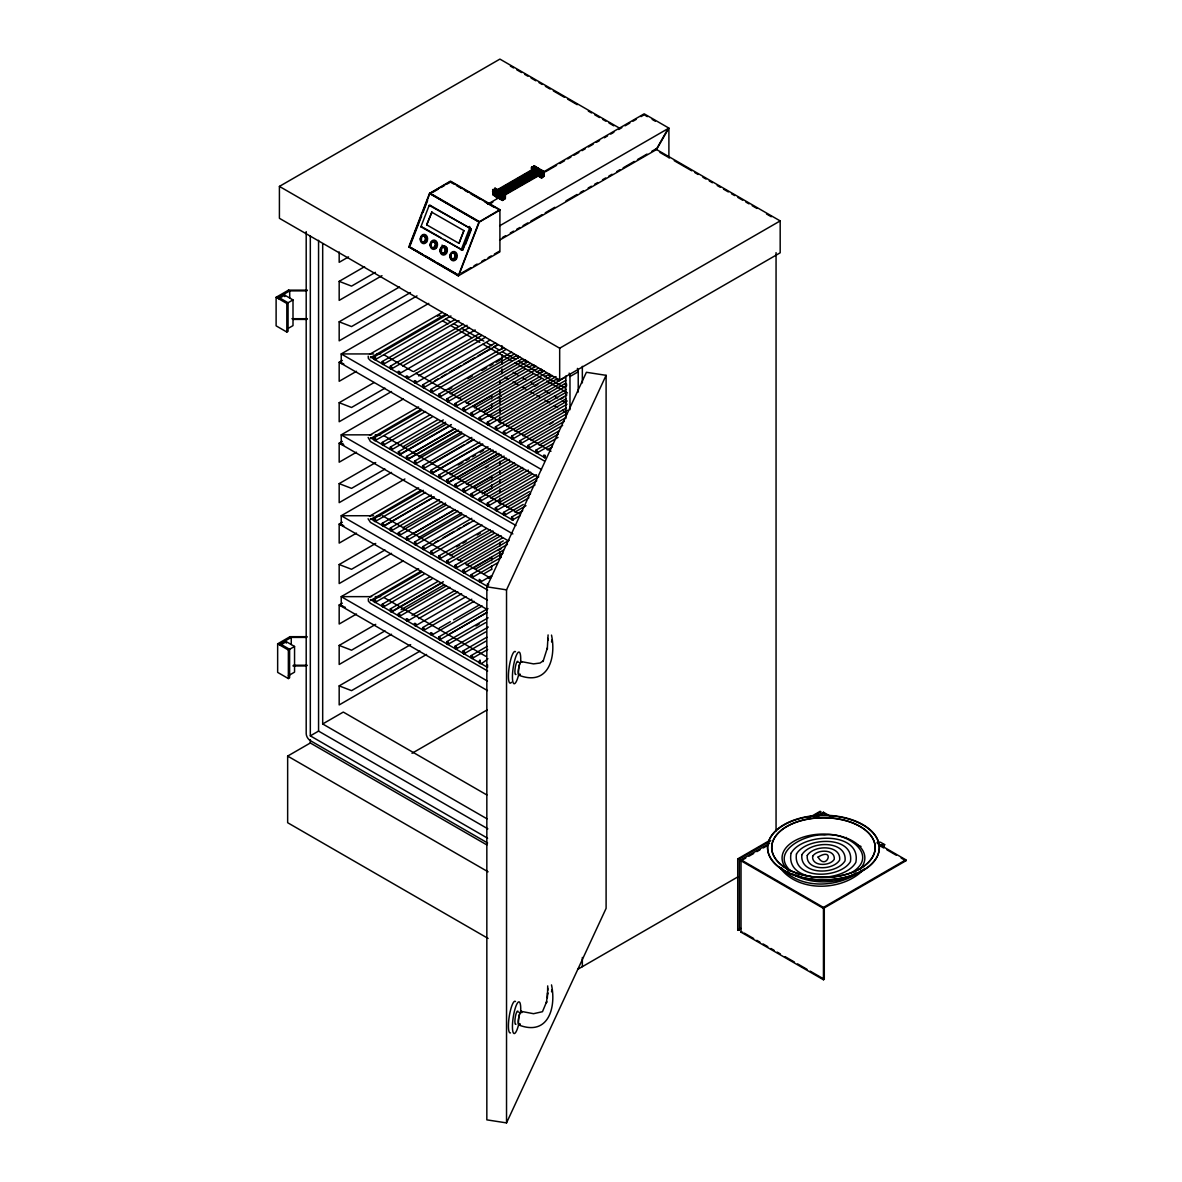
<?xml version="1.0" encoding="UTF-8"?>
<svg xmlns="http://www.w3.org/2000/svg" width="1182" height="1182" viewBox="0 0 1182 1182"><rect width="100%" height="100%" fill="white"/><g stroke="black" fill="none" stroke-linecap="round" stroke-linejoin="round"><path stroke-width="1.5" d="M421.368 240.936L421.546 237.493M433.986 248.19L435.877 246.92L436.439 243.477M441.403 252.475L441.64 248.235M446.53 251.884L446.013 248.383M450.889 255.593L450.977 257.38M547.355 997.771L547.635 992.673L546.424 1002.824L546.69 1001.582L542.464 1011.703L533.525 1013.698L521.055 1011.349M516.475 356.343L517.746 355.605L518.351 358.176M524.557 360.998L525.827 360.274L526.448 362.844M532.639 365.666L533.909 364.942L534.53 367.513M558.879 381.21L557.402 378.654L490.633 417.202M368.119 437.443L370.424 441.507L515.943 525.502M538.194 171.464L498.405 194.675L494.874 192.577L535.121 169.691M535.638 169.986L496.012 192.873L499.439 194.853L499.646 198.473M499.986 195.532C504.492 198.871 499.631 191.587 499.868 198.931M551.876 640.009L551.551 641.974M551.876 989.807L551.551 991.787M368.193 356.166L368.385 358.456L370.424 360.599L544.237 460.936M547.709 985.891L547.547 994.136M408.824 246.846L429.494 193.464L450.46 181.127L499.912 209.672L499.912 251.84L458.291 275.879L408.824 246.846L458.705 275.642L479.301 222.053L499.912 210.16L450.46 181.6L429.849 193.493L409.903 244.896M499.912 209.672L478.946 222.024L458.291 275.879M455.129 258.976L456.311 256.701M503.901 195.961L504.729 196.434L504.049 194.144L503.044 196.773M541.888 174.995L544.355 173.562L542.863 173.532L542.996 171.715L544.355 171.7L534.013 165.746L533.333 168.066M544.001 171.907L543.69 174.005M494.372 189.194L495.066 188.174L505.394 194.129L505.394 198.458L502.468 200.438L493.057 195L493.116 189.489L492.599 191.528L502.926 197.483L505.394 195.99M495.199 189.667L494.534 188.662M534.146 167.238L533.496 166.234M846.12 838.201L846.371 837.432M858.073 845.381L860.998 846.43M883.885 846.918L884.638 844.628L880.516 842.249L877.044 842.382M542.612 372.182L541.474 369.316L536.273 372.182M550.694 376.851L549.556 373.985L544.355 376.851M548.093 634.926L547.266 649.406L547.355 647.958L543.026 661.565L543.365 660.723L540.041 663.028L533.525 663.885L521.055 661.551M437.576 316.244L438.862 315.195M368.311 598.55L368.385 601.18L370.424 603.308L487.634 670.992M410.317 245.132L421.619 216.01M422.949 212.583L427.603 200.585M429.199 205.358L471.086 228.747L462.753 250.215L420.881 226.826L429.199 205.358L430.809 205.505M426.687 224.831L431.873 212.139L426.687 224.831L458.971 243.344L463.905 230.623L431.622 212.11M461.143 250.067L469.476 228.614M465.516 244.423L471.337 229.411M486.836 586.819L586.405 372.286L606.1 375.329L606.1 908.367L506.531 1122.9L486.836 1119.856L486.836 586.819L506.531 589.862L606.1 375.329M425.727 241.084L426.141 240.315M431.341 243.3L432.11 242.546M656.527 149.05L668.066 128.587M374.147 356.875C372.936 362.091 378.462 358.19 374.147 356.875L447.047 314.781M382.229 361.544C381.018 366.76 386.544 362.859 382.229 361.544L455.129 319.45M390.326 366.213C389.1 371.429 394.625 367.528 390.326 366.213L463.211 324.119M374.147 437.783C372.936 442.999 378.462 439.098 374.147 437.783L421.693 410.331M422.654 384.874C421.442 390.104 426.968 386.204 422.654 384.874L495.553 342.795M382.229 442.452C381.018 447.668 386.544 443.767 382.229 442.452L429.775 415M430.75 389.543C429.524 394.773 435.05 390.873 430.75 389.543L503.635 347.464M390.326 447.106C389.1 452.337 394.625 448.436 390.326 447.106L437.857 419.669M438.832 394.212C437.606 399.427 443.132 395.542 438.832 394.212L511.717 352.133M445.939 424.338L398.408 451.775L398.615 454.272L399.619 454.863L450.549 425.461M399.841 454.745L399.841 452.603L398.408 451.775M446.914 398.881C445.703 404.096 451.228 400.21 446.914 398.881L519.799 356.801M454.036 429.007L406.49 456.444L406.697 458.941L407.716 459.532L458.631 430.13M407.923 459.414L407.923 457.271L406.49 456.444M454.996 403.55C453.785 408.765 459.31 404.879 454.996 403.55L527.896 361.456M414.572 461.113C413.36 466.343 418.886 462.443 414.572 461.113L462.118 433.676M374.147 518.676C372.936 523.907 378.462 520.006 374.147 518.676L423.274 490.323M463.078 408.218C461.867 413.434 467.392 409.548 463.078 408.218L535.978 366.125M422.654 465.782C421.442 471.012 426.968 467.112 422.654 465.782L471.781 437.429M431.356 494.992L382.229 523.345L382.451 525.842L383.456 526.433L434.37 497.031M383.662 526.315L383.662 524.173L382.229 523.345M471.16 412.887C469.948 418.103 475.474 414.202 471.16 412.887L544.06 370.793M479.862 442.083L430.75 470.451L430.957 472.948L431.962 473.539L482.877 444.137M390.326 528.014C389.1 533.245 394.625 529.344 390.326 528.014L439.438 499.661M432.169 473.406L432.169 471.278L430.75 470.451M479.257 417.556C478.03 422.772 483.556 418.871 479.257 417.556L552.142 375.462M438.832 475.12C437.606 480.335 443.132 476.449 438.832 475.12L487.959 446.752M398.408 532.683C397.182 537.899 402.707 534.013 398.408 532.683L445.939 505.231M487.339 422.21C486.112 427.441 491.638 423.54 487.339 422.21L564.981 377.383M496.041 451.421L446.914 479.789L447.121 482.286L448.141 482.862L499.055 453.474M406.49 537.352C405.278 542.568 410.804 538.682 406.49 537.352L454.036 509.9M448.347 482.744L448.347 480.616L446.914 479.789M495.421 426.879C494.209 432.11 499.735 428.209 495.421 426.879L566.725 385.716M454.996 484.457C453.785 489.673 459.31 485.787 454.996 484.457L504.123 456.089M414.572 542.021C413.36 547.236 418.886 543.351 414.572 542.021L462.118 514.569M541.016 369.449L540.765 370.749M374.147 599.584C372.936 604.815 378.462 600.914 374.147 599.584L421.693 572.147M503.502 431.548C502.291 436.779 507.817 432.878 503.502 431.548L566.887 394.951M463.078 489.126C461.867 494.342 467.392 490.441 463.078 489.126L510.624 461.674M422.654 546.69C421.442 551.905 426.968 548.005 422.654 546.69L471.781 518.322M549.113 374.103L548.847 375.418M382.229 604.253C381.018 609.484 386.544 605.583 382.229 604.253L429.775 576.816M511.584 436.217C510.373 441.447 515.899 437.547 511.584 436.217L567.05 404.2M471.16 493.795C469.948 499.011 475.474 495.11 471.16 493.795L518.706 466.343M430.75 551.359C429.524 556.574 435.05 552.674 430.75 551.359L478.282 523.907M557.195 378.772L556.929 380.087M437.857 581.485L390.326 608.922L390.533 611.419L391.538 612.01L442.452 582.608M391.744 611.892L391.744 609.749L390.326 608.922M519.681 440.886C518.455 446.116 523.981 442.216 519.681 440.886L567.212 413.449M479.257 498.449C478.03 503.68 483.556 499.779 479.257 498.449L528.369 470.096M438.832 556.028C437.606 561.243 443.132 557.343 438.832 556.028L486.363 528.576M566.71 384.268L565.484 383.323L565.011 384.756M398.408 613.591C397.182 618.821 402.707 614.921 398.408 613.591L445.939 586.154M527.763 445.555C526.537 450.77 532.063 446.885 527.763 445.555L562.617 425.431M487.339 503.118C486.112 508.349 491.638 504.448 487.339 503.118L536.465 474.765M446.914 560.682C445.703 565.912 451.228 562.011 446.914 560.682L494.445 533.245M535.845 450.224C534.633 455.439 540.159 451.554 535.845 450.224L558.022 437.414M495.421 507.787C494.209 513.018 499.735 509.117 495.421 507.787L535.032 484.916M454.996 565.351C453.785 570.581 459.31 566.68 454.996 565.351L502.542 537.913M503.502 512.456C502.291 517.686 507.817 513.786 503.502 512.456L528.856 497.814M463.078 570.019C461.867 575.25 467.392 571.349 463.078 570.019L507.447 544.4M422.654 627.598C421.442 632.813 426.968 628.927 422.654 627.598L471.781 599.23M511.584 517.125L511.584 519.267L512.811 520.213L513.18 518.351L511.584 517.125L522.68 510.727M471.16 574.688C469.948 579.919 475.474 576.018 471.16 574.688L501.271 557.313M438.832 636.935C437.606 642.151 443.132 638.25 438.832 636.935L487.959 608.567M446.914 641.604C445.703 646.82 451.228 642.919 446.914 641.604L488.107 617.817M454.996 646.273C453.785 651.489 459.31 647.588 454.996 646.273L488.269 627.051M463.078 650.927C461.867 656.158 467.392 652.257 463.078 650.927L486.851 637.216M471.16 655.596C469.948 660.827 475.474 656.926 471.16 655.596L487.014 646.451M864.722 868.445C844.347 891.302 798.146 893.385 779.662 867.219M502.468 200.438L503.222 197.158M503.192 197.261L502.631 200.246L505.142 198.62L504.803 197.438M538.829 176.502L541.888 177.463M543.543 173.399L541.592 174.581C539.273 182.191 545.907 173.577 541.991 177.211M423.865 235.514A3.487 2.748 -84.9 0 0 420.689 240.197A3.487 2.748 -84.9 0 0 425.387 241.158A3.487 2.748 -84.9 0 0 423.865 235.514L421.959 236.71M502.719 200.29L502.631 194.971L504.049 194.144M541.666 177.861L541.578 172.542M543.75 176.591L544.355 171.7M494.83 192.607L493.913 191.735L494.83 192.607L507.521 185.293M851.882 872.493C880.59 854.63 845.381 831.197 824.489 835.053C806.671 833.103 768.448 851.395 791.246 871.518M861.855 870.203C839.87 887.815 800.554 890.297 781.361 867.662M432.302 241.896L433.306 241.497A3.058 2.408 -84.9 0 1 434.621 246.55A3.058 2.408 -84.9 0 1 430.514 245.723A3.058 2.408 -84.9 0 1 433.292 241.616M655.966 149.198L780.179 220.916L780.179 252.8L559.677 380.102L279.41 218.301L279.41 186.401L499.912 59.1L619.338 128.055M433.366 191.942L438.02 189.253M441.137 187.45L444.24 185.663M447.343 183.875L450.859 181.836M288.378 328.286L293.003 325.611L293.003 299.918L284.773 295.16L278.583 298.721L278.583 297.303L288.068 302.769L288.068 331.329L286.827 332.039L276.115 325.848L276.115 297.303L288.482 290.151L307.364 290.151M278.583 297.303L289.708 290.875L306.892 290.875M348.542 256.908L339.175 262.315L339.175 251.929M276.115 297.303L286.827 303.478L293.003 299.918M532.136 169.144L531.545 169.1C529.226 163.072 543.853 172.35 542.553 174.67L533.599 170.193M493.559 190.154L496.056 188.721L496.056 190.095M533.762 167.755L531.56 169.026L532.521 169.661L532.535 167.726L535.003 166.293L535.003 167.667M494.623 190.76L494.623 192.134C493.736 190.568 498.006 188.101 497.105 190.716M533.067 168.627L532.89 167.519L533.067 169.174M497.134 189.859L533.599 168.819M381.978 275.672L339.175 300.391L339.175 281.36L364.588 266.674M534.101 169.1L497.785 190.332M532.373 170.356L495.672 191.366L495.672 192.755M498.154 190.45L534.619 169.395M510.683 183.461L534.456 169.735M495.347 192.902L500.104 190.169M503.266 188.337L534.973 170.031M538.15 168.125L535.668 169.543L535.682 170.932M502.202 189.548L535.49 170.326M499.69 191.336L536.14 170.282M502.705 189.844L531.235 173.37M494.844 195.621L494.076 195.089L494.844 194.646M500.193 191.632L536.658 170.577M501.626 191.041L515.899 182.811M519.075 180.979L536.51 170.917M496.573 194.232L496.573 197.527L496.573 194.232C499.528 193.789 499.528 200.497 496.573 197.527M500.71 191.927L537.175 170.873M502.143 191.336L522.754 179.442M525.916 177.61L537.012 171.213M501.212 192.223L537.677 171.168M496.942 195.857L495.125 195.695L495.893 195.562M502.66 191.632L507.403 188.898M510.58 187.066L537.529 171.508M496.115 195.695L495.657 195.695M503.163 191.927L538.046 171.804M496.942 196.833L496.174 196.301L496.942 195.946M502.084 193.139L538.697 171.759M496.174 196.389L496.942 196.168M408.824 247.319L409.652 246.846M502.601 193.434L539.214 172.055M498.789 195.813L499.247 197.512L487.693 204.161M503.266 193.405L539.731 172.35M497.74 196.906L497.977 197.039M504.699 192.814L515.795 186.416M518.972 184.584L539.568 172.675M502.187 194.616L540.233 172.646M522.651 183.047L501.951 195L501.951 200.142M525.813 181.215L540.085 172.971M504.286 193.996L540.75 172.941M543.026 171.538L540.913 172.572L540.913 177.714L540.928 174.419M504.803 194.291L542.848 172.321M543.572 171.907L644.175 113.827L668.894 128.114L668.894 157.59M503.266 196.906L503.458 195.444L492.599 189.608M504.64 194.616L541.105 173.562M489.658 203.984L492.835 202.152M499.292 198.207L500.828 198.207L500.06 198.65C497.607 197.837 502.291 198.088 500.06 198.561M501.951 196.921L504.448 195.429M505.157 194.912L543.395 173L540.913 174.493M545.404 171.804L556.559 165.362M559.736 163.53L564.523 160.767M567.715 158.92L570.891 157.088M574.083 155.241L578.855 152.493M582.046 150.646L585.223 148.814M588.414 146.967L593.201 144.204M596.378 142.372L599.57 140.54M604.342 137.777L607.533 135.93M610.71 134.098L613.901 132.251M618.688 129.503L621.865 127.656M625.056 125.824L629.829 123.061M633.02 121.214L636.197 119.382M640.984 116.619L644.175 114.787L647.352 116.619M539.79 175.69L539.022 176.221C536.525 175.158 541.312 176.221 539.022 175.335M502.631 197.01L504.581 195.828M502.852 197.143L505.142 196.138M502.941 199.315L501.404 199.418L503.266 199.758M540.366 176.99L542.213 177.33M375.418 272.318L351.542 286.118L339.175 281.36M501.404 199.418L502.173 199.182M505.142 197.63L502.867 198.561M502.941 199.418L502.173 199.861M504.182 198.384L503.163 199.64L504.182 198.384L504.404 199.108M543.764 175.025L542.124 177.211L541.947 174.596M503.222 199.152L503.99 198.709M542.937 176.281L542.169 176.724L542.169 174.729M541.43 178.009L543.38 176.281M499.646 225.821L668.894 128.114L656.527 149.523L499.602 240.123M417.01 295.899L339.175 340.844L339.175 321.8L399.531 286.96M502.38 237.567L505.556 235.735M510.328 232.987L513.505 231.14M516.682 229.308L519.858 227.476M523.035 225.644L527.807 222.896M530.984 221.049L542.11 214.636M545.286 212.804L554.831 207.293M565.956 200.866L577.067 194.454M580.259 192.607L583.435 190.775M588.193 188.027L591.369 186.195M594.561 184.348L597.737 182.516M602.495 179.767L605.686 177.935M608.863 176.103L612.04 174.256M616.797 171.508L619.989 169.676M623.165 167.844L634.291 161.417M637.467 159.585L646.997 154.074M651.77 151.326L656.527 148.577M410.45 292.545L351.542 326.572L339.175 321.8M461.423 273.116L470.835 267.679M473.982 265.861L477.114 264.059M481.828 261.34L484.96 259.523M488.107 257.706L491.239 255.903M494.386 254.086L499.085 251.367M428.77 303.39L341.229 353.935L341.229 363.45L538.312 477.233M356.506 371.296L339.175 381.298L339.175 362.253L342.352 360.421M369.538 354.378L442.349 312.358M445.85 314.116L370.557 357.673L370.498 356.816L373.94 359.062M374.871 359.86L450.933 315.949M382.953 364.529L459.015 320.618M391.035 369.198L467.097 325.286M391.538 391.523L339.175 421.752L339.175 402.707L374.118 382.54M402.707 366.021L469.431 327.503M399.117 373.867C402.604 371.828 395.512 369.227 399.117 373.867L475.179 329.955M384.977 388.169L351.542 407.48L339.175 402.707M413.641 371.621L478.932 333.915M407.199 378.536C410.686 376.497 403.609 373.896 407.199 378.536L481.68 335.54M418.605 375.891L485.492 337.269M415.296 383.204C418.768 381.165 411.691 378.565 415.296 383.204L489.762 340.209M403.298 398.999L341.229 434.843L341.229 444.358L508.112 540.706M435.124 380.619L438.315 378.787M441.492 376.955L446.279 374.192M449.455 372.36L460.596 365.918M463.772 364.086L474.913 357.658M478.104 355.812L490.84 348.468M494.017 346.622L497.194 344.789M423.378 387.873L497.858 344.863M356.506 452.204L339.175 462.206L339.175 443.161L342.352 441.329M431.46 392.542L505.94 349.532M369.538 435.286L418.605 406.963M448.672 389.602L451.834 387.785M467.658 378.639L472.416 375.906M481.901 370.424L486.659 367.676M489.821 365.859L492.983 364.026M496.145 362.194L500.902 359.461M439.541 397.196L514.022 354.201M421.176 409.267L370.557 438.581L370.498 437.724L390.104 449.293M450.209 393.857L516.77 355.442M374.871 440.768L425.579 411.499M447.623 401.865L522.104 358.87M458.291 398.526L524.852 360.111M382.953 445.437L432.08 417.069M455.705 406.534L530.186 363.539M279.41 186.401L559.677 348.217L780.179 220.916M466.388 403.195L525.015 369.345M528.177 367.513L532.934 364.78M392.616 449.19L443.324 419.92M463.802 411.203L538.268 368.208M391.538 472.431L339.175 502.66L339.175 483.615L375.713 462.531M402.707 446.929L445.599 422.166M472.608 406.578L491.668 395.571L491.668 398.969M474.47 407.864L533.097 374.014M400.698 453.858L451.406 424.574M498.08 398.024L501.257 396.192M471.884 415.872L546.365 372.877M484.132 411.617L541.179 378.683M384.977 469.077L351.542 488.373L339.175 483.615M412.045 453.445L455.04 428.623M483.704 412.075L491.668 407.48M407.199 459.443L456.326 431.075M534.692 386.218L537.854 384.386M479.966 420.541L556.028 376.63M418.605 456.799L461.601 431.977M488.58 416.404L491.668 414.616M415.296 464.112L464.408 435.744M569.975 409.74L569.975 376.541L578.22 371.783A5.733 3.31 60 0 0 577.392 368.385M488.048 425.21L565.69 380.382M498.715 421.871L565.277 383.441M404.894 478.991L341.229 515.736L341.229 525.251L487.457 609.676M431.947 463.359L463.772 444.993M466.964 443.147L473.332 439.482M423.378 468.781L474.085 439.497M496.13 429.879L565.853 389.617M506.812 426.539L565.439 392.69M356.506 533.112L339.175 543.114L339.175 524.069L342.352 522.237M431.46 473.435L482.167 444.166M560.534 399.309L563.696 397.477M504.226 434.548L566.015 398.866M514.894 431.208L567.183 401.008M369.538 516.194L418.605 487.87M458.173 465.028L462.916 462.28M466.077 460.463L469.239 458.631M472.416 456.799L475.578 454.981M480.32 452.233L483.482 450.401M439.541 478.104L490.249 448.835M421.176 490.175L370.557 519.489L370.498 518.632L446.693 562.868M450.209 474.765L492.997 450.061M512.308 439.216L566.178 408.1M522.976 435.877L567.345 410.257M374.871 521.676L425.579 492.392M447.623 482.773L498.331 453.504M549.763 424.19L552.925 422.373M458.291 479.434L501.079 454.73M520.39 443.885L564.76 418.265M531.058 440.546L564.331 421.324M382.953 526.345L433.661 497.061M485.078 467.762L488.255 465.93M455.705 487.442L506.413 458.173M466.388 484.103L509.161 459.399M528.472 448.554L558.584 431.164M539.14 445.2L558.155 434.222M391.035 531.014L441.743 501.729M463.802 492.111L514.51 462.842M391.538 553.339L339.175 583.568L339.175 564.523L375.713 543.439M402.707 527.837L445.599 503.074M472.608 487.486L491.668 476.479L491.668 479.936M474.47 488.772L515.662 464.984M536.554 453.208L552.408 444.063M547.222 449.869L551.979 447.136M399.117 535.668L449.825 506.398M471.884 496.78L522.592 467.511M482.552 493.441L523.759 469.653M384.977 549.985L351.542 569.281L339.175 564.523M413.641 533.437L455.04 509.531M482.108 493.899L491.668 488.373M407.199 540.337L457.907 511.067M479.966 501.449L530.674 472.179M418.605 537.707L461.601 512.885M490.633 498.11L531.841 474.322M415.296 545.005L466.003 515.736M488.048 506.118L538.756 476.834M498.715 502.778L536.746 480.808M403.298 560.815L341.229 596.644L341.229 606.174L487.457 690.583M435.124 542.435L438.315 540.602M443.087 537.84L454.228 531.412M457.419 529.58L460.596 527.733M463.772 525.901L468.56 523.138M423.378 549.674L474.085 520.405M496.13 510.787L529.418 491.564M506.812 507.433L530.57 493.721M356.506 614.005L339.175 624.022L339.175 604.977L342.352 603.145M431.46 554.343L482.167 525.074M288.364 675.72L294.554 672.144L294.554 646.451L286.31 641.693L280.119 645.254L280.119 643.835L289.605 649.302L289.605 677.862L288.364 678.571L277.652 672.381L277.652 643.835L290.018 636.684L307.187 636.684M280.119 643.835L291.26 637.408L306.714 637.408M504.226 515.455L523.242 504.478M514.894 512.102L525.99 505.704M369.538 597.102L418.605 568.778M456.592 546.852L459.754 545.02M462.916 543.203L466.077 541.371M477.159 534.973L480.32 533.141M439.541 559.012L490.249 529.743M421.176 571.083L370.542 600.53L370.498 599.54L422.432 629.77M450.209 555.673L492.997 530.969M512.308 520.124L520.228 515.544M277.652 643.835L288.364 650.011L294.554 646.451M374.871 602.584L423.983 574.216M449.219 562.765L498.331 534.397M458.291 560.342L501.079 535.638M382.953 607.253L432.08 578.885M457.301 567.434L503.251 540.898M466.388 565.011L509.161 540.307M391.035 611.921L443.324 581.721M497.918 550.59L501.094 548.758M463.802 573.019L503.414 550.147M391.538 634.232L339.175 664.476L339.175 645.431L375.713 624.332M401.126 609.661L444.018 584.898M472.608 568.394L491.668 557.387L491.668 560.785M476.05 568.764L502.985 553.206M399.117 616.59L449.825 587.306M471.884 577.688L497.238 563.046M384.977 630.878L351.542 650.189L339.175 645.431M412.045 615.261L455.04 590.439M483.704 573.891L491.668 569.281M407.199 621.259C410.686 619.22 403.609 616.62 407.199 621.259L457.907 591.975M479.966 582.357L480.838 580.584L479.257 579.357L479.966 582.357L491.062 575.944M418.605 618.614L461.601 593.792M488.58 578.205L491.668 576.432M415.296 625.913C418.768 623.889 411.691 621.274 415.296 625.913L466.003 596.644M423.378 630.582L474.085 601.313M426.569 654.459L339.175 704.93L339.175 685.885L410.656 644.618M439.246 628.1L450.372 621.688M453.548 619.856L478.961 605.184M431.46 635.251C434.946 633.227 427.854 630.612 431.46 635.251L482.167 605.982M420.009 651.105L351.542 690.643L339.175 685.885M450.268 633.641L486.895 612.498M439.541 639.92L487.087 612.483M475.932 625.958L479.124 624.126M447.623 644.589L485.654 622.633M322.686 243.773L322.686 723.96L343.297 712.066L486.881 794.969M455.705 649.258L485.817 631.882M310.319 235.853L310.319 735.854L318.564 731.097L487.856 828.833M463.802 653.927L485.979 641.117M488.092 938.434L287.654 822.716L287.654 756.081L310.319 742.99L486.895 844.938M471.884 658.596L487.723 649.45M479.966 663.265C481.754 653.04 473.243 671.997 487.885 658.684M412.016 753.289L487.132 709.924M770.767 840.757L739.371 858.886L739.371 930.264L737.731 930.264L737.731 858.886L769.438 840.579M809.064 817.693L820.16 811.295L820.988 811.768L813.142 816.289M824.282 907.894L824.282 979.287L823.455 979.76L741.025 932.17L741.025 859.831L769.556 843.357M817.117 815.905L823.455 812.241L829.794 815.905M742.606 859.875L745.783 858.043M748.945 856.211L753.702 853.463M756.879 851.631L760.041 849.799M763.217 847.967L767.975 845.233M818.698 815.935L823.455 813.186L826.632 815.019M577.806 969.299L737.952 876.837M737.731 930.264L740.892 928.446M741.025 859.831L823.455 907.421L905.885 859.831L905.885 860.792L823.455 908.382L741.025 860.792M487.545 664.816L487.545 667.431M498.553 194.35L499.513 195.178M443.161 253.879L444.934 253.716M451.302 258.193L454.479 259.405M879.438 844.834L884.638 844.628M291.91 318.712L307.364 318.712M293.151 319.421L306.892 319.421M373.482 353.935L341.229 353.935L541.489 469.55M377.073 353.935L380.663 353.935M341.229 363.45L342.883 363.45M371.695 434.843L341.229 434.843L512.885 533.939M375.285 434.843L380.663 434.843M341.229 444.358L342.883 444.358L342.883 443.398M373.482 515.736L341.229 515.736L487.457 600.16M377.073 515.736L380.663 515.736M341.229 525.251L342.883 525.251M371.695 596.644L341.229 596.644L487.457 681.068M375.285 596.644L380.663 596.644M341.229 606.174L342.883 606.174M293.446 665.244L307.187 665.244M292.973 665.954L306.714 665.954M737.731 858.886L739.371 858.886M741.025 932.17L742.68 932.17M433.646 241.246L434.725 241.305M463.905 230.623L458.971 243.344M420.881 226.826L422.476 226.974M425.254 235.735L424.22 235.44M425.49 236.178L426.333 236.873M425.963 236.843L426.643 237.671M435.404 241.571L434.37 241.276M436.01 242.044L436.483 242.709M444.269 246.994L445.304 247.289M454.834 252.963L455.794 253.465M455.439 253.436L456.267 254.13M519.253 675.38C548.537 686.387 556.308 657.399 551.506 635.103M519.253 1025.178C548.537 1036.186 556.308 1007.197 551.506 984.902M339.175 362.253L343.814 364.041M339.175 443.161L343.814 444.949M339.175 524.069L343.814 525.857M339.175 604.977L345.351 607.356M541.932 171.715L542.331 170.533L539.864 171.966L539.864 173.355M796.476 874.99L801.278 877.088M652.139 119.382L655.33 121.229M510.402 66.103L513.579 67.935M516.756 69.782L521.528 72.53M524.719 74.377L527.896 76.209M531.073 78.042L535.845 80.804M539.036 82.637L542.213 84.469M545.39 86.316L550.162 89.064M553.353 90.896L564.479 97.338M567.67 99.17L577.215 104.681M588.341 111.108L591.532 112.94M594.709 114.787L599.481 117.535M602.657 119.367L605.849 121.214M609.025 123.046L613.798 125.809M659.925 152.434L669.47 157.945M674.242 160.708L691.751 170.799M694.927 172.646L698.104 174.478M702.876 177.241L706.068 179.073M709.244 180.905L712.421 182.752M717.193 185.5L720.385 187.332M723.561 189.179L728.334 191.927M731.51 193.774L734.702 195.606M737.878 197.438L742.651 200.201M745.827 202.033L749.019 203.865M752.195 205.712L756.968 208.46M766.512 213.972L771.285 216.734M533.658 165.953L544.001 172.099M531.545 167.179L542.228 172.927M531.826 168.878L540.913 173.946L543.38 172.528L543.38 171.139L542.996 173.459M535.52 171.818L537.086 172.72M531.826 170.371L532.151 169.07M535.52 175.099L537.086 176M503.458 195.444L492.953 189.593M493.278 191.129L493.322 194.882L493.19 192.991M493.588 191.528L501.951 196.375L504.418 194.956L504.418 193.567M498.257 197.512L499.011 198.044L499.011 195.946M450.46 182.072L453.593 183.89M456.725 185.692L461.438 188.411M464.57 190.228L467.717 192.031M470.85 193.848L480.261 199.285M484.975 202.004L494.386 207.441M429.849 193.021L479.301 221.581M429.849 193.493L477.705 221.123M429.494 193.464L478.946 222.024M430.455 205.476L470.732 228.717L462.398 250.185L443.811 239.458M423.673 227.831L440.709 237.671M442.009 245.162L446.752 247.895M410.834 247.526L422.196 254.1M425.195 255.814L434.769 261.355M437.887 263.158L457.109 274.239M408.883 246.58L458.335 275.14M439.202 315.343L442.378 317.175M445.57 319.022L450.357 321.785M453.533 323.617L458.32 326.38M461.512 328.227L483.822 341.096M486.999 342.943L491.786 345.705M494.977 347.538L499.75 350.3M502.941 352.147L515.692 359.505M518.883 361.337L565.085 388.021M443.161 321.194L447.934 323.957M451.125 325.789L471.84 337.757M475.031 339.589L479.803 342.352M482.995 344.198L511.688 360.746M514.864 362.593L543.557 379.156M546.734 380.988L567.463 392.956M513.106 372.256L517.879 375.004M522.651 377.767L525.827 379.599M530.6 382.362L533.776 384.194M544.917 390.621L549.674 393.37M554.447 396.133L557.638 397.965M562.396 400.713L565.587 402.56M505.157 377.191L508.334 379.023M513.106 381.771L517.879 384.534M522.651 387.282L525.827 389.114M530.6 391.877L533.776 393.709M536.953 395.542L540.144 397.388M544.917 400.137L549.674 402.885M554.447 405.648L557.638 407.48M562.396 410.243L565.587 412.075M288.482 290.151L289.708 290.875L289.708 298.012M384.032 354.851L412.666 371.37M415.842 373.216L461.955 399.841M465.147 401.673L469.904 404.421M473.096 406.268L551.004 451.243M375.27 359.83L527.541 447.742M528.886 448.51L545.05 457.848M384.032 435.759L519.208 513.801M391.449 450.076L422.432 467.969M423.777 468.737L430.514 472.637M431.873 473.406L512.722 520.08M382.451 515.736L454.006 557.062M457.183 558.894L461.955 561.642M465.147 563.474L490.589 578.175M448.037 563.651L487.117 586.213M487.634 590.069L370.424 522.4L368.075 518.735M877.354 843.357L905.885 859.831M878.935 845.233L883.693 847.967M886.869 849.799L896.37 855.295M901.127 858.043L905.885 860.792M384.032 597.575L485.817 656.32M423.777 630.553L487.117 667.121M290.018 636.684L291.26 637.408L291.26 644.545M744.246 933.086L753.658 938.523M756.805 940.325L759.937 942.143M763.07 943.945L767.783 946.664M770.93 948.481L774.062 950.298M777.195 952.101L780.342 953.918M785.04 956.637L794.467 962.074M797.599 963.891L807.025 969.329M810.158 971.131L824.282 979.287M322.686 723.96L487.014 818.831M310.319 735.854L487.605 838.215M487.605 842.973L310.319 740.612A5.733 3.31 60 0 1 306.197 733.475L306.197 231.628M287.654 756.081L488.092 871.814M488.772 584.854L487.339 584.026L487.545 586.523M455.897 254.1L456.355 255.785M426.288 237.641L426.421 238.528M547.813 640.422L547.724 638.324M547.813 990.221L547.724 988.122M823.455 812.241L823.455 813.186M823.455 907.421L823.455 979.76M776.057 252.638L776.057 830.902M582.342 366.317L582.342 382.894M582.342 957.464L582.342 966.684M578.22 371.783L578.22 392.069M565.853 375.994L565.853 418.443M559.677 348.217L559.677 380.102M544.089 175.202L544.089 176.192M541.282 171.316C542.183 168.716 537.913 171.183 538.815 172.749M540.307 174.596L540.307 176.281M540.071 174.463L540.071 176.148M539.879 173.813L539.879 177.108M537.101 168.893C538.002 166.293 533.732 168.745 534.619 170.326M536.052 168.287C536.953 165.687 532.683 168.139 533.584 169.706M534.013 165.746L534.013 167.667M532.24 168.701L531.9 166.972M506.531 589.862L506.531 1122.9M505.039 194.336L494.711 188.573M504.079 193.774L504.049 195.887M503.384 192.962L503.384 194.35M503.03 193.168L500.902 194.395L500.902 195.784M502.631 194.971L502.631 196.7M502.335 193.745C503.237 191.144 498.967 193.612 499.853 195.178M501.981 345.691L501.981 349.355M501.981 354.851L501.981 363.997M501.981 369.006L501.981 373.763M500.917 196.242L500.917 199.536M499.912 380.235L499.912 383.914M499.912 389.439L499.912 394.965M499.912 398.644L499.912 404.17M499.912 407.864L499.912 413.375M499.912 417.069L499.912 422.595M499.912 461.276L499.912 464.954M499.912 470.48L499.912 474.159M499.912 479.685L499.912 483.364M499.912 488.89L499.912 492.584M499.912 498.11L499.912 503.635M499.912 542.302L499.912 545.995M499.912 551.521L499.912 557.047M498.139 189.933L498.139 191.321M498.139 195.148L498.139 198.428M496.721 191.972L496.721 193.36M496.736 193.833L496.721 197.113M495.686 193.227L495.686 196.507M495.066 188.174L495.066 190.095M494.637 192.622L494.637 195.902M493.943 189.947L494.106 191.602M493.588 190.154L493.603 195.296M491.668 404.081L491.668 407.687M491.668 484.975L491.668 488.594M491.668 565.883L491.668 569.502M318.564 240.315L318.564 731.097M310.319 739.651L310.319 743.33M288.364 650.011L288.364 678.571M286.827 303.478L286.827 332.039M286.31 641.693L286.31 643.111M284.773 295.16L284.773 296.579M569.148 373.143A5.733 3.31 60 0 1 569.975 376.541M518.647 674.774A16.031 3.383 -81.2 0 1 512.574 679.931A16.031 3.383 -81.2 0 1 516.578 654.828A16.031 3.383 -81.2 0 1 520.582 662.659M511.496 682.25A16.031 3.383 -81.2 0 1 508.984 668.495A16.031 3.383 -81.2 0 1 515.5 651.725M520.154 674.183A7.018 1.478 -81.2 0 1 518.588 668.997A6.737 1.418 -81.2 0 1 521.484 662.156M521.72 662.216A7.018 1.478 -81.2 0 0 518.588 668.997A6.737 1.418 -81.2 0 0 519.829 674.434M515.958 674.449A6.737 1.418 -81.2 0 1 515.426 666.604A6.737 1.418 -81.2 0 1 518.263 662.393M518.647 1024.572A16.031 3.383 -81.2 0 1 512.574 1029.729A16.031 3.383 -81.2 0 1 516.578 1004.626A16.031 3.383 -81.2 0 1 520.582 1012.472M510.491 1032.891A16.031 3.383 -81.2 0 1 509.279 1016.224A16.031 3.383 -81.2 0 1 515.5 1001.523M520.154 1023.996A7.018 1.478 -81.2 0 1 518.588 1018.795A7.018 1.478 -81.2 0 1 521.72 1012.014M515.958 1024.262A6.737 1.418 -81.2 0 1 515.426 1016.402A6.737 1.418 -81.2 0 1 518.263 1012.206M519.829 1024.233A6.737 1.418 -81.2 0 1 518.721 1017.805A6.737 1.418 -81.2 0 1 521.705 1012.738M430.809 245.797A3.191 2.512 -84.9 0 1 433.498 241.497A3.191 2.512 -84.9 0 1 435.36 246.211A3.191 2.512 -84.9 0 1 431.105 246.536M450.889 257.957A3.191 2.512 -84.9 0 1 452.617 252.963A3.191 2.512 -84.9 0 1 455.41 256.863A3.191 2.512 -84.9 0 1 451.317 258.562M469.889 226.974A1.522 1.212 -84.9 0 1 469.461 226.442M788.97 871.164A41.385 23.891 0 0 1 795.338 840.432A41.385 23.891 0 0 1 848.912 839.117A41.385 23.891 0 0 1 859.757 869.435M855.871 872.818A41.385 23.891 0 0 1 792.974 874.119M543.661 455.41C544.37 461.556 547.177 453.593 543.661 455.41M791.068 853.241C785.114 884.579 844.554 882.91 855.842 862.343C861.796 831.005 802.356 832.675 791.068 853.241M796.476 853.995C792.309 880.294 840.402 878.817 850.449 861.589C854.601 835.29 806.508 836.782 796.476 853.995M801.869 854.763C799.564 875.448 836.309 875.212 845.041 860.836C847.346 840.136 810.601 840.387 801.869 854.763M807.262 855.517C805.548 871.031 833.103 870.853 839.648 860.068C841.377 844.554 813.822 844.731 807.262 855.517M812.655 856.27C811.517 866.613 829.882 866.495 834.256 859.314C835.408 848.972 817.028 849.09 812.655 856.27M818.062 857.039C826.174 871.681 836.117 846.297 818.062 857.039M446.456 253.362A4.654 3.664 -84.9 0 0 444.447 245.841A4.654 3.664 -84.9 0 0 440.221 252.091A4.654 3.664 -84.9 0 0 446.456 253.362M445.171 252.579A3.487 2.748 -84.9 0 0 443.649 246.935A3.487 2.748 -84.9 0 0 440.472 251.618A3.487 2.748 -84.9 0 0 445.171 252.579M444.979 252.387A3.191 2.512 -84.9 0 0 443.605 247.23A3.191 2.512 -84.9 0 0 440.709 251.515A3.191 2.512 -84.9 0 0 444.979 252.387M444.506 252.268A3.058 2.408 -84.9 0 0 443.191 247.334A3.058 2.408 -84.9 0 0 440.413 251.426A3.058 2.408 -84.9 0 0 444.506 252.268M426.672 241.941A4.654 3.664 -84.9 0 0 424.663 234.42A4.654 3.664 -84.9 0 0 420.437 240.67A4.654 3.664 -84.9 0 0 426.672 241.941M425.195 240.965A3.191 2.512 -84.9 0 0 423.821 235.809A3.191 2.512 -84.9 0 0 420.925 240.094A3.191 2.512 -84.9 0 0 425.195 240.965M424.722 240.847A3.058 2.408 -84.9 0 0 423.407 235.912A3.058 2.408 -84.9 0 0 420.629 240.005A3.058 2.408 -84.9 0 0 424.722 240.847M436.572 247.659A4.654 3.664 -84.9 0 0 434.548 240.138A4.654 3.664 -84.9 0 0 430.322 246.373A4.654 3.664 -84.9 0 0 436.572 247.659M435.272 246.861A3.487 2.748 -84.9 0 0 433.764 241.231A3.487 2.748 -84.9 0 0 430.588 245.915A3.487 2.748 -84.9 0 0 435.272 246.861M456.355 259.08A4.654 3.664 -84.9 0 0 454.331 251.559A4.654 3.664 -84.9 0 0 450.106 257.794A4.654 3.664 -84.9 0 0 456.355 259.08M455.055 258.297A3.487 2.748 -84.9 0 0 453.548 252.653A3.487 2.748 -84.9 0 0 450.372 257.336A3.487 2.748 -84.9 0 0 455.055 258.297M454.405 257.986A3.058 2.408 -84.9 0 0 453.075 253.037A3.058 2.408 -84.9 0 0 450.298 257.144A3.058 2.408 -84.9 0 0 454.405 257.986M795.708 872.863A51.727 29.86 0 0 0 875.138 848.927A51.727 29.86 0 0 0 799.52 821.18A51.727 29.86 0 0 0 795.708 872.863M793.491 875.049A55.864 32.254 0 0 0 879.275 849.193A55.864 32.254 0 0 0 797.599 819.229A55.864 32.254 0 0 0 793.491 875.049M793.491 874.71A55.864 32.254 0 0 0 879.275 848.853A55.864 32.254 0 0 0 797.599 818.89A55.864 32.254 0 0 0 793.491 874.71M795.708 872.7A51.727 29.86 0 0 0 875.138 848.75A51.727 29.86 0 0 0 799.52 821.017A51.727 29.86 0 0 0 795.708 872.7"/></g></svg>
